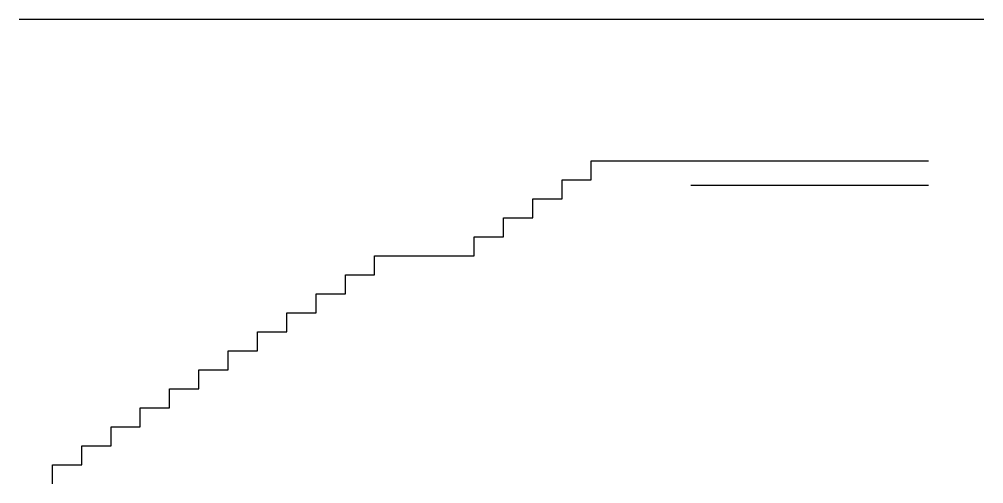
# Model space of a CAD drawing. Header units: metres. Extents: x -0.3 to 8.43, y 0 to 4.2.
import ezdxf

# ---------------------------------------------------------------- set-up
doc = ezdxf.new("R2010")
doc.units = ezdxf.units.M

msp = doc.modelspace()

# ---------------------------------------------------------------- linework, layer by layer
for p, q in [((-0.3, 4.2), (8.425, 4.2)), ((5.775, 2.7), (7.925, 2.7))]:
    msp.add_line(p, q)
msp.add_lwpolyline([(0, 0), (0, 0.1718), (0.265, 0.1718), (0.265, 0.3435), (0.53, 0.3435), (0.53, 0.5153), (0.795, 0.5153), (0.795, 0.6871), (1.06, 0.6871), (1.06, 0.8588), (1.325, 0.8588), (1.325, 1.0306), (1.59, 1.0306), (1.59, 1.2024), (1.855, 1.2024), (1.855, 1.3741), (2.12, 1.3741), (2.12, 1.5459), (2.385, 1.5459), (2.385, 1.7176), (2.65, 1.7176), (2.65, 1.8894), (2.915, 1.8894), (2.915, 2.0612), (3.815, 2.0612), (3.815, 2.2329), (4.08, 2.2329), (4.08, 2.4047), (4.345, 2.4047), (4.345, 2.5765), (4.61, 2.5765), (4.61, 2.7482), (4.875, 2.7482), (4.875, 2.92), (5.775, 2.92), (7.925, 2.92)])

doc.saveas('drawing.dxf')
